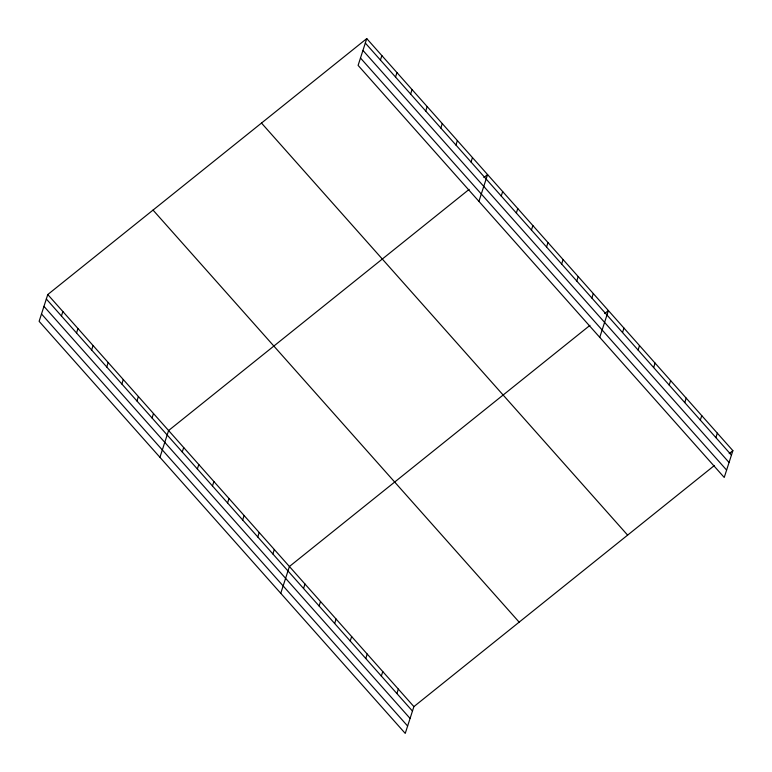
<?xml version="1.0" encoding="UTF-8"?>
<svg xmlns="http://www.w3.org/2000/svg" width="772" height="772" viewBox="0 0 772 772"><rect width="100%" height="100%" fill="white"/><g stroke="black" fill="none" stroke-linecap="round" stroke-linejoin="round"><path stroke-width="1.16" d="M366.758 38.6L358.102 65.388L724.232 477.453L732.879 450.665L366.758 38.6L47.767 294.547L39.121 321.335L405.242 733.4L413.898 706.612L714.418 465.477M61.432 315.999L62.87 311.541M76.534 332.993L77.972 328.544M91.636 349.996L93.074 345.538M106.739 366.99L108.186 362.541M121.851 383.983L123.288 379.534M136.953 400.986L138.391 396.528M152.055 417.98L153.493 413.531M159.939 457.313L168.595 430.525L469.106 189.401M182.26 451.977L183.697 447.528M197.362 468.971L198.8 464.522M212.464 485.974L213.902 481.516M227.566 502.968L229.004 498.519M380.422 60.052L381.86 55.594M242.669 519.971L244.106 515.513M395.525 77.046L396.962 72.597M257.771 536.965L259.209 532.516M410.627 94.049L412.065 89.591M272.873 553.958L274.311 549.51M425.729 111.043L427.167 106.594M280.757 593.301L289.413 566.503L589.933 325.379M440.831 128.036L442.269 123.588M303.541 588.476L304.979 584.018M455.934 145.04L457.371 140.581M319.097 605.981L320.534 601.533M471.036 162.033L472.474 157.585M334.652 623.496L336.1 619.048M478.92 201.376L487.576 174.578L483.88 177.541M350.218 641.011L351.656 636.562M501.24 196.03L502.678 191.581M365.774 658.526L367.211 654.067M516.343 213.033L517.78 208.575M381.339 676.04L382.777 671.582M531.445 230.027L532.883 225.569M396.895 693.546L398.333 689.097M546.547 247.021L547.985 242.572M561.649 264.024L563.087 259.566M576.752 281.018L578.199 276.569M591.863 298.021L593.301 293.563M599.747 337.354L608.404 310.566L604.708 313.528M622.521 332.529L623.959 328.071M638.087 350.044L639.525 345.586M653.643 367.549L655.081 363.101M669.199 385.064L670.636 380.615M684.764 402.579L686.202 398.12M700.32 420.093L701.758 415.635M715.885 437.599L717.323 433.15M729.193 453.627L732.879 450.665M365.32 43.049L731.441 455.113M362.937 50.421L729.067 462.486M360.485 58.016L726.606 470.08M261.496 123.066L627.617 535.121M153.039 210.08L519.16 622.145M47.767 294.547L413.898 706.612M46.33 298.996L412.46 711.06M43.956 306.368L410.077 718.433M41.495 313.963L407.626 726.027"/></g></svg>
